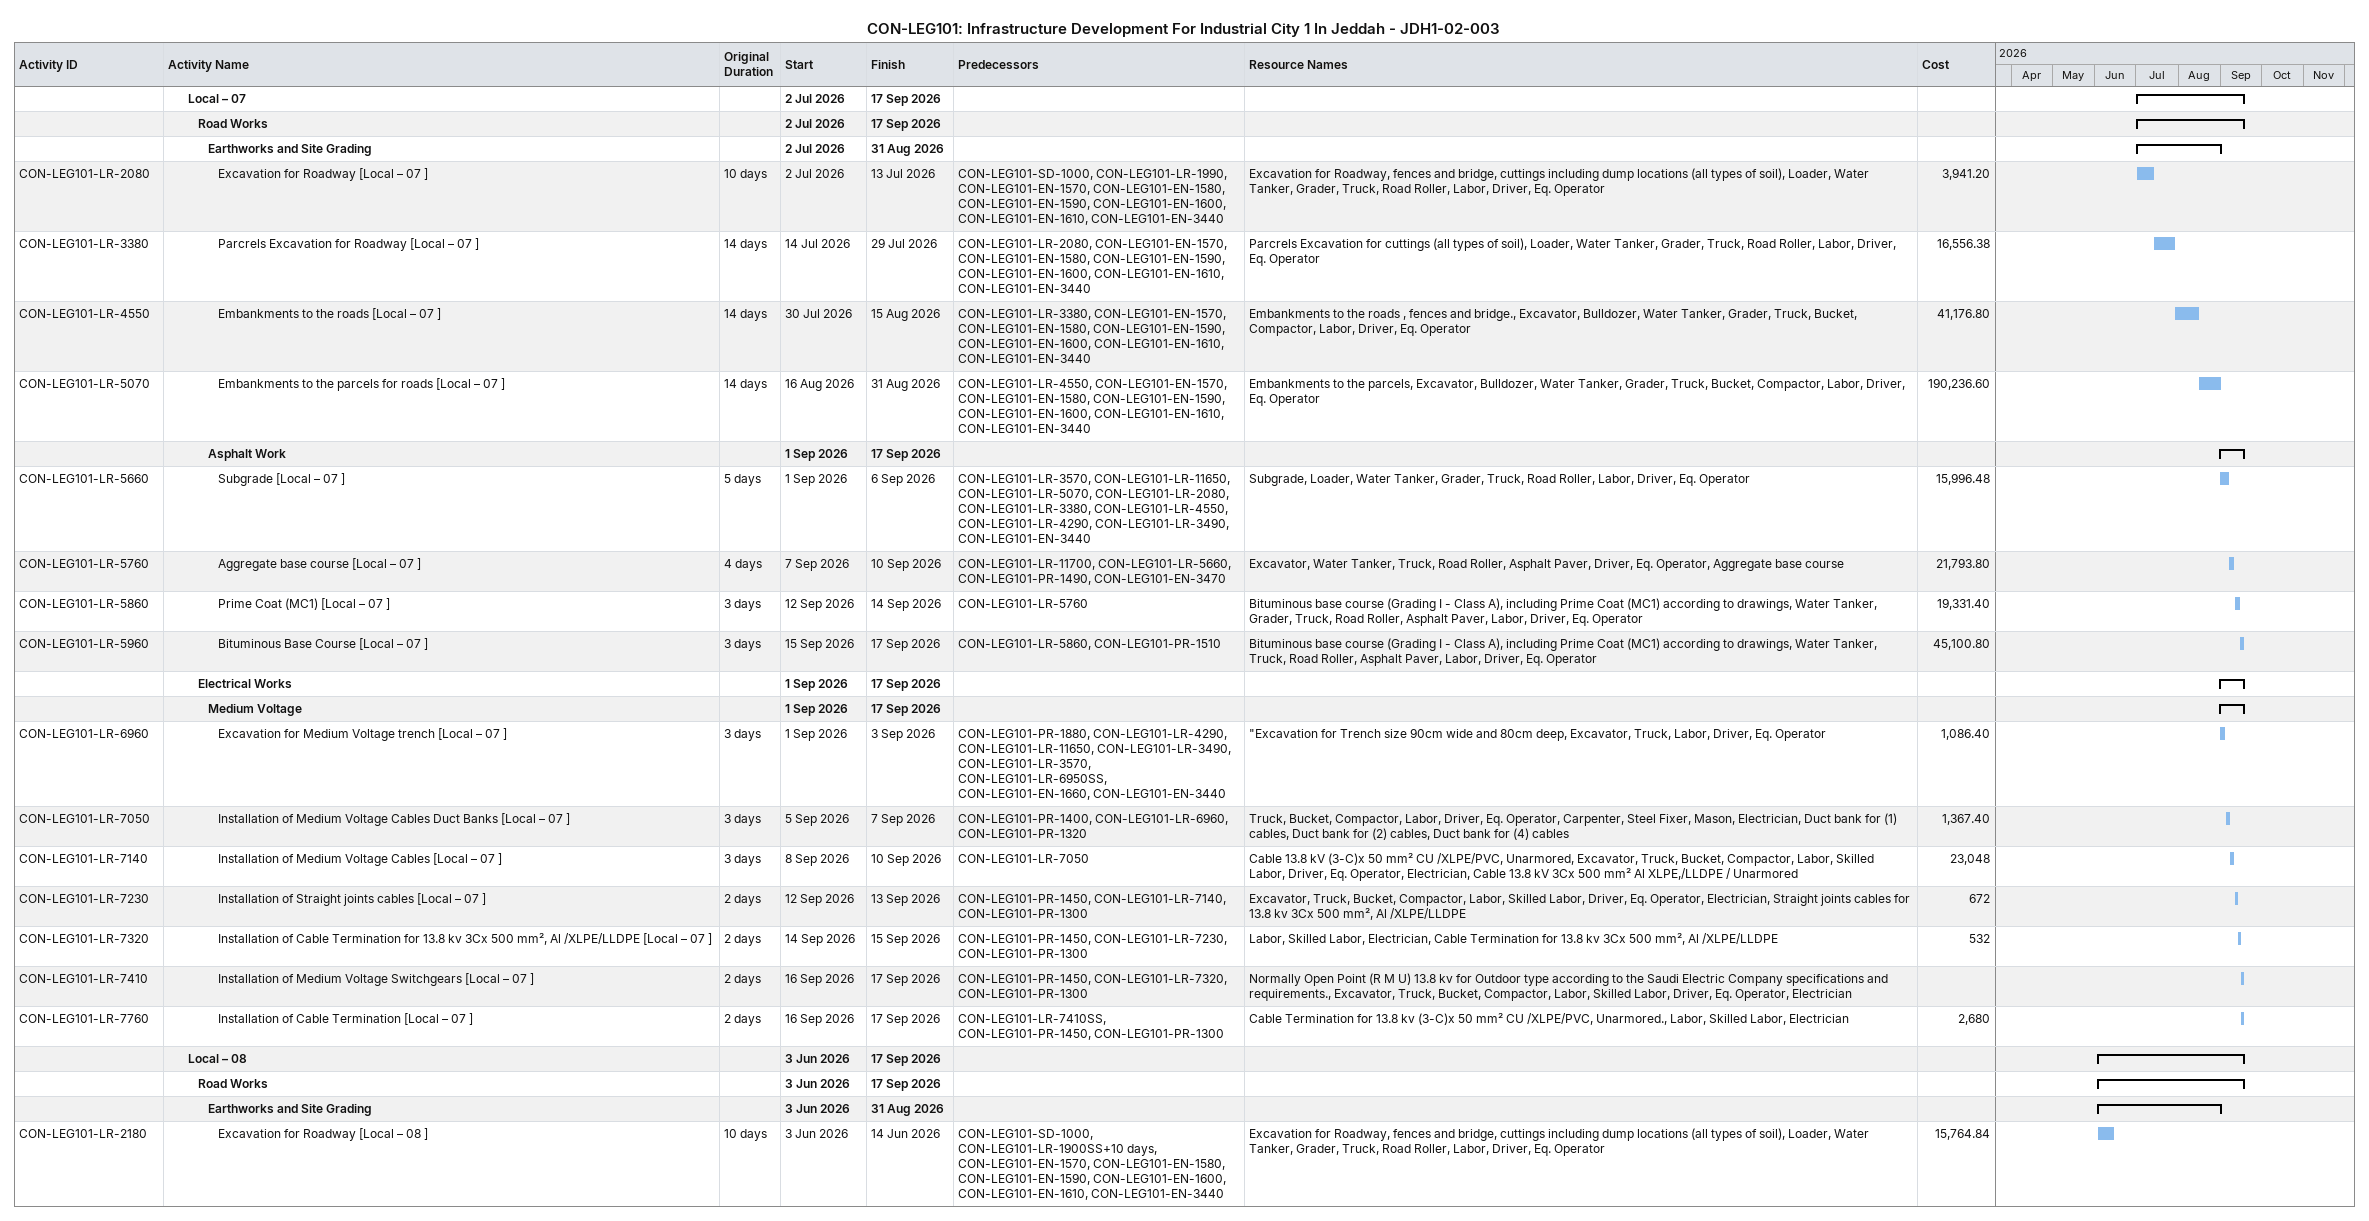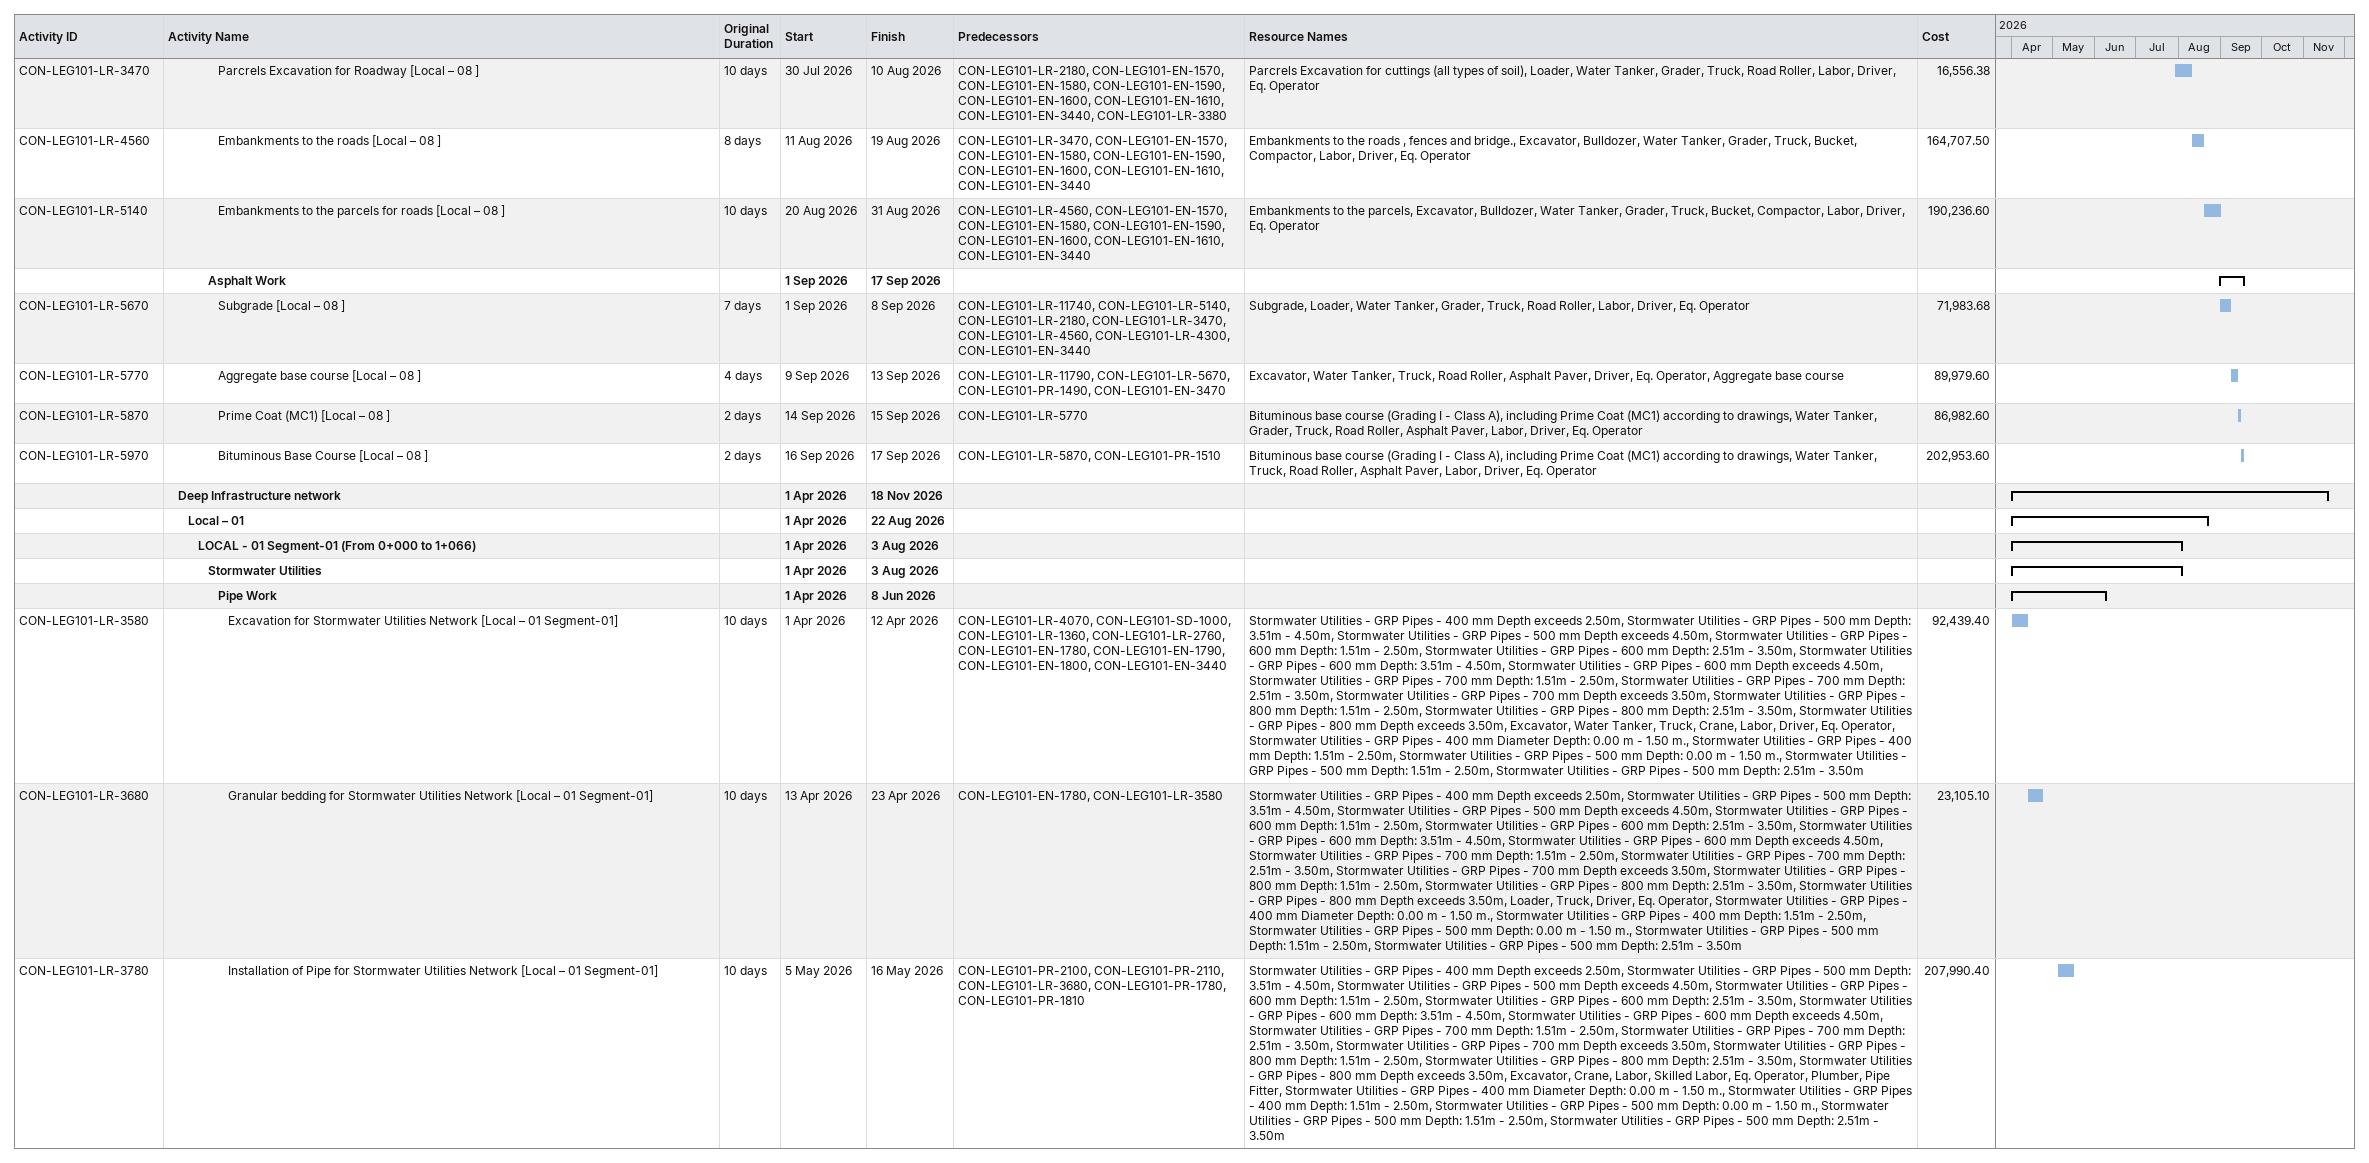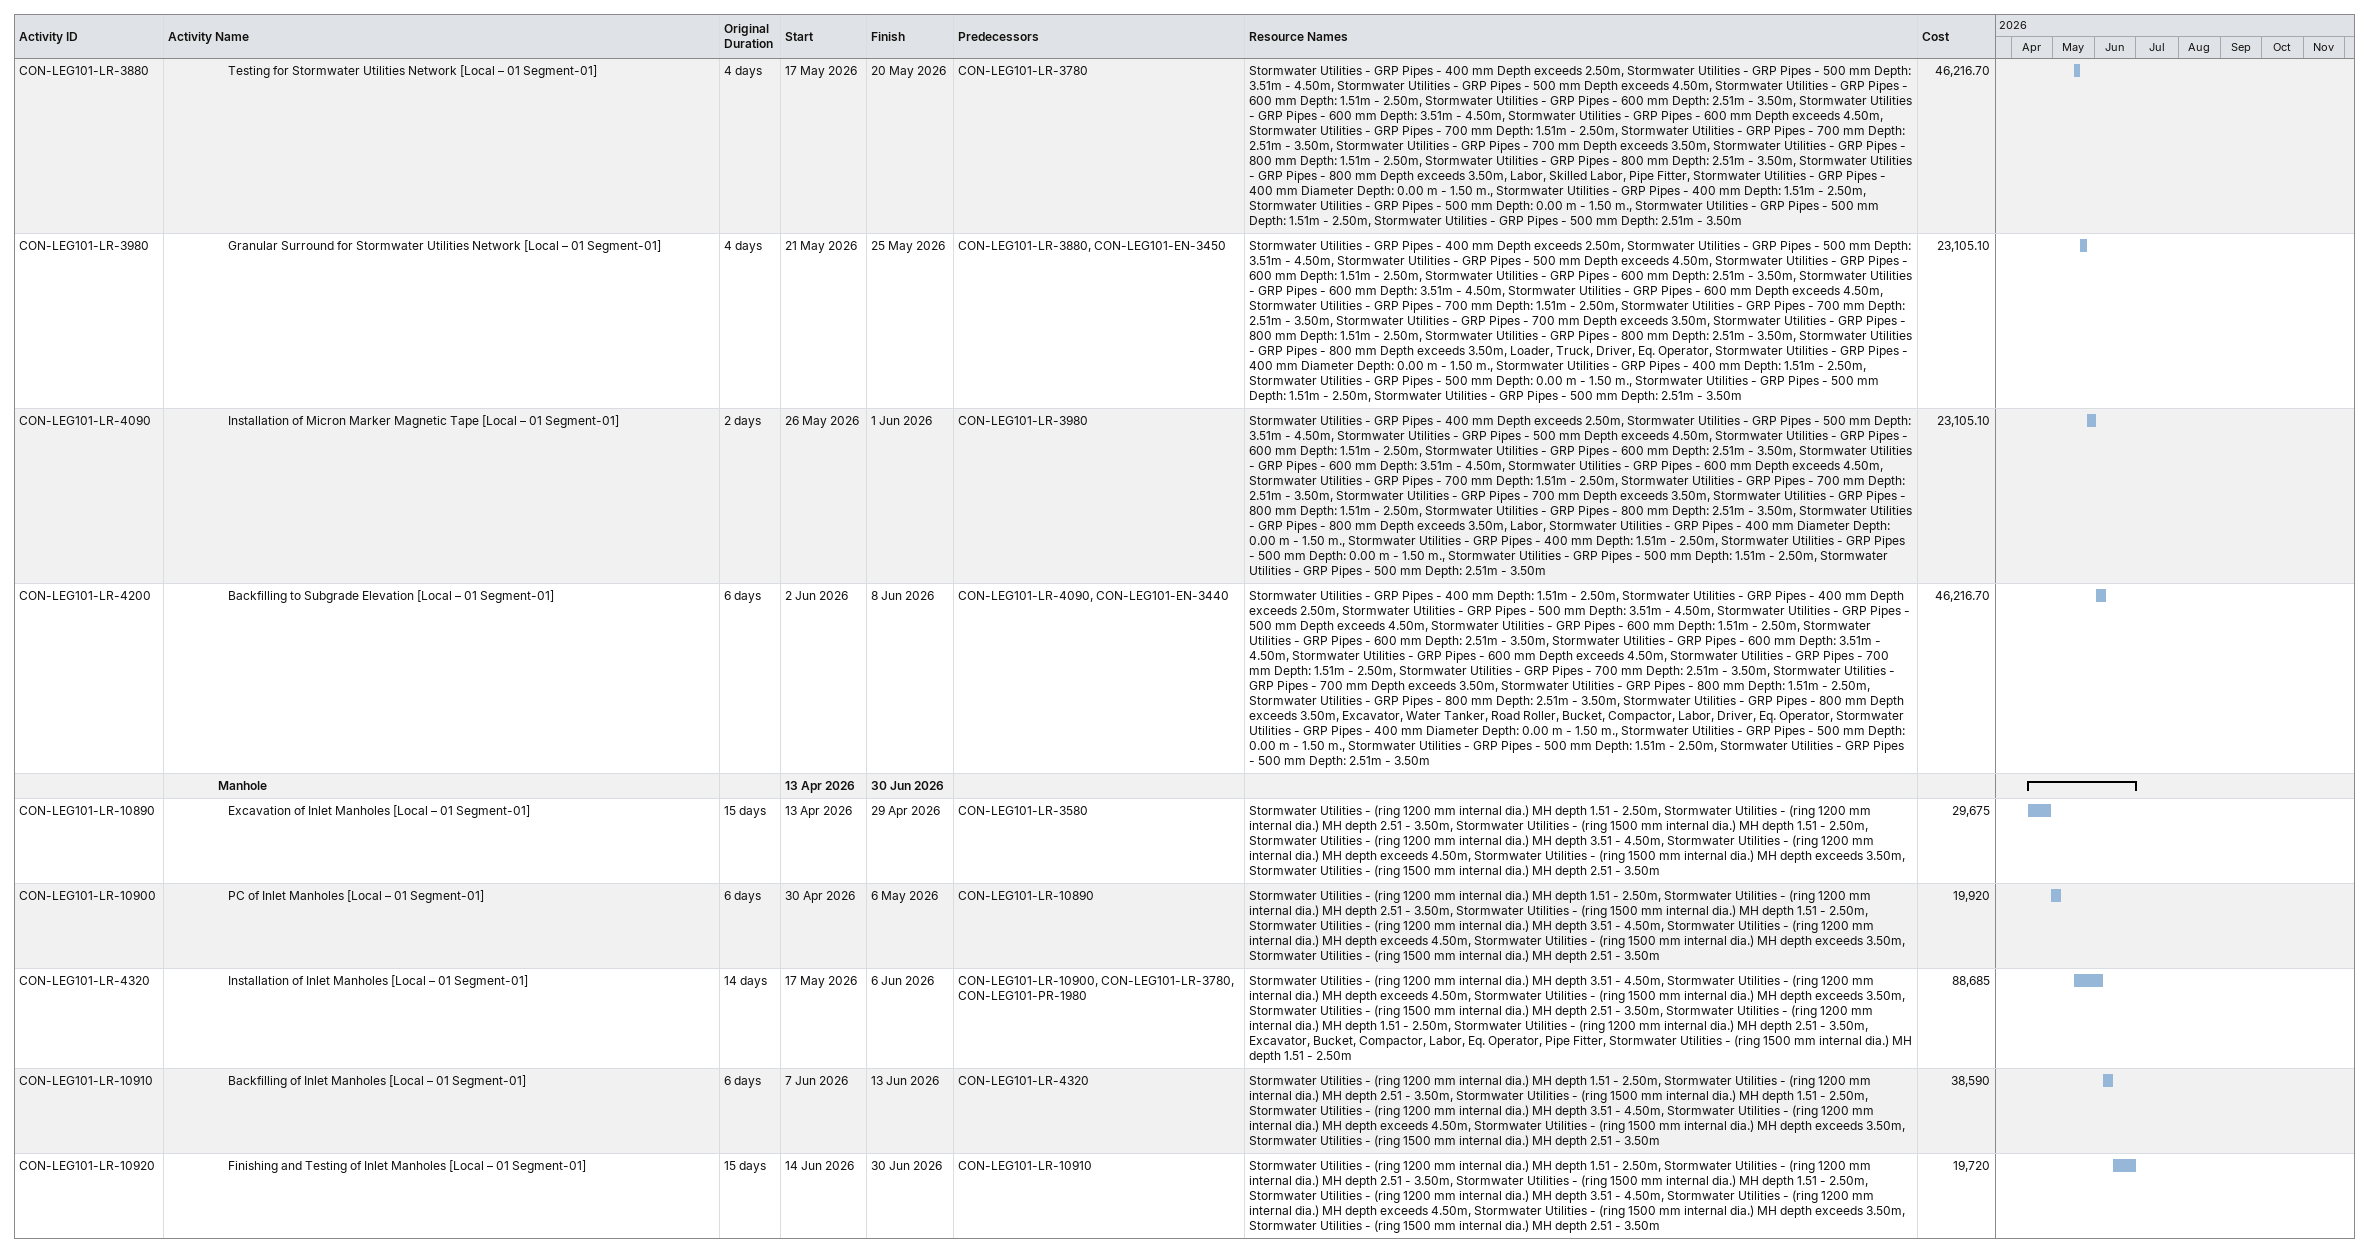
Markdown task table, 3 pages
CON-LEG101: Infrastructure Development For Industrial City 1 In Jeddah - JDH1-02-003

| ID | Level | Task | Original duration | Start | Finish | Predecessors | Resources | Cost |
|---|---|---|---|---|---|---|---|---|
|  | 3 | **Local – 07** |  | 2026-07-02 | 2026-09-17 |  |  |  |
|  | 4 | **Road Works** |  | 2026-07-02 | 2026-09-17 |  |  |  |
|  | 5 | **Earthworks and Site Grading** |  | 2026-07-02 | 2026-08-31 |  |  |  |
| CON-LEG101-LR-2080 | 6 | Excavation for Roadway [Local – 07 ] | 10d | 2026-07-02 | 2026-07-13 | CON-LEG101-SD-1000, CON-LEG101-LR-1990, CON-LEG101-EN-1570, CON-LEG101-EN-1580, CON-LEG101-EN-1590, CON-LEG101-EN-1600, CON-LEG101-EN-1610, CON-LEG101-EN-3440 | Excavation for Roadway, fences and bridge, cuttings including dump locations (all types of soil), Loader, Water Tanker, Grader, Truck, Road Roller, Labor, Driver, Eq. Operator | 3941.20 |
| CON-LEG101-LR-3380 | 6 | Parcrels Excavation for Roadway [Local – 07 ] | 14d | 2026-07-14 | 2026-07-29 | CON-LEG101-LR-2080, CON-LEG101-EN-1570, CON-LEG101-EN-1580, CON-LEG101-EN-1590, CON-LEG101-EN-1600, CON-LEG101-EN-1610, CON-LEG101-EN-3440 | Parcrels Excavation for cuttings (all types of soil), Loader, Water Tanker, Grader, Truck, Road Roller, Labor, Driver, Eq. Operator | 16556.38 |
| CON-LEG101-LR-4550 | 6 | Embankments to the roads [Local – 07 ] | 14d | 2026-07-30 | 2026-08-15 | CON-LEG101-LR-3380, CON-LEG101-EN-1570, CON-LEG101-EN-1580, CON-LEG101-EN-1590, CON-LEG101-EN-1600, CON-LEG101-EN-1610, CON-LEG101-EN-3440 | Embankments to the roads , fences and bridge., Excavator, Bulldozer, Water Tanker, Grader, Truck, Bucket, Compactor, Labor, Driver, Eq. Operator | 41176.80 |
| CON-LEG101-LR-5070 | 6 | Embankments to the parcels for roads [Local – 07 ] | 14d | 2026-08-16 | 2026-08-31 | CON-LEG101-LR-4550, CON-LEG101-EN-1570, CON-LEG101-EN-1580, CON-LEG101-EN-1590, CON-LEG101-EN-1600, CON-LEG101-EN-1610, CON-LEG101-EN-3440 | Embankments to the parcels, Excavator, Bulldozer, Water Tanker, Grader, Truck, Bucket, Compactor, Labor, Driver, Eq. Operator | 190236.60 |
|  | 5 | **Asphalt Work** |  | 2026-09-01 | 2026-09-17 |  |  |  |
| CON-LEG101-LR-5660 | 6 | Subgrade [Local – 07 ] | 5d | 2026-09-01 | 2026-09-06 | CON-LEG101-LR-3570, CON-LEG101-LR-11650, CON-LEG101-LR-5070, CON-LEG101-LR-2080, CON-LEG101-LR-3380, CON-LEG101-LR-4550, CON-LEG101-LR-4290, CON-LEG101-LR-3490, CON-LEG101-EN-3440 | Subgrade, Loader, Water Tanker, Grader, Truck, Road Roller, Labor, Driver, Eq. Operator | 15996.48 |
| CON-LEG101-LR-5760 | 6 | Aggregate base course [Local – 07 ] | 4d | 2026-09-07 | 2026-09-10 | CON-LEG101-LR-11700, CON-LEG101-LR-5660, CON-LEG101-PR-1490, CON-LEG101-EN-3470 | Excavator, Water Tanker, Truck, Road Roller, Asphalt Paver, Driver, Eq. Operator, Aggregate base course | 21793.80 |
| CON-LEG101-LR-5860 | 6 | Prime Coat (MC1) [Local – 07 ] | 3d | 2026-09-12 | 2026-09-14 | CON-LEG101-LR-5760 | Bituminous base course (Grading I - Class A), including Prime Coat (MC1) according to drawings, Water Tanker, Grader, Truck, Road Roller, Asphalt Paver, Labor, Driver, Eq. Operator | 19331.40 |
| CON-LEG101-LR-5960 | 6 | Bituminous Base Course [Local – 07 ] | 3d | 2026-09-15 | 2026-09-17 | CON-LEG101-LR-5860, CON-LEG101-PR-1510 | Bituminous base course (Grading I - Class A), including Prime Coat (MC1) according to drawings, Water Tanker, Truck, Road Roller, Asphalt Paver, Labor, Driver, Eq. Operator | 45100.80 |
|  | 4 | **Electrical Works** |  | 2026-09-01 | 2026-09-17 |  |  |  |
|  | 5 | **Medium Voltage** |  | 2026-09-01 | 2026-09-17 |  |  |  |
| CON-LEG101-LR-6960 | 6 | Excavation for Medium Voltage trench [Local – 07 ] | 3d | 2026-09-01 | 2026-09-03 | CON-LEG101-PR-1880, CON-LEG101-LR-4290, CON-LEG101-LR-11650, CON-LEG101-LR-3490, CON-LEG101-LR-3570, CON-LEG101-LR-6950SS, CON-LEG101-EN-1660, CON-LEG101-EN-3440 | "Excavation for Trench size 90cm wide and 80cm deep, Excavator, Truck, Labor, Driver, Eq. Operator | 1086.40 |
| CON-LEG101-LR-7050 | 6 | Installation of Medium Voltage Cables Duct Banks [Local – 07 ] | 3d | 2026-09-05 | 2026-09-07 | CON-LEG101-PR-1400, CON-LEG101-LR-6960, CON-LEG101-PR-1320 | Truck, Bucket, Compactor, Labor, Driver, Eq. Operator, Carpenter, Steel Fixer, Mason, Electrician, Duct bank for (1) cables, Duct bank for (2) cables, Duct bank for (4) cables | 1367.40 |
| CON-LEG101-LR-7140 | 6 | Installation of Medium Voltage Cables [Local – 07 ] | 3d | 2026-09-08 | 2026-09-10 | CON-LEG101-LR-7050 | Cable 13.8 kV (3-C)x 50 mm² CU /XLPE/PVC, Unarmored, Excavator, Truck, Bucket, Compactor, Labor, Skilled Labor, Driver, Eq. Operator, Electrician, Cable 13.8 kV 3Cx 500 mm² Al XLPE,/LLDPE / Unarmored | 23048 |
| CON-LEG101-LR-7230 | 6 | Installation of Straight joints cables [Local – 07 ] | 2d | 2026-09-12 | 2026-09-13 | CON-LEG101-PR-1450, CON-LEG101-LR-7140, CON-LEG101-PR-1300 | Excavator, Truck, Bucket, Compactor, Labor, Skilled Labor, Driver, Eq. Operator, Electrician, Straight joints cables for 13.8 kv 3Cx 500 mm², Al /XLPE/LLDPE | 672 |
| CON-LEG101-LR-7320 | 6 | Installation of Cable Termination for 13.8 kv 3Cx 500 mm², Al /XLPE/LLDPE [Local – 07 ] | 2d | 2026-09-14 | 2026-09-15 | CON-LEG101-PR-1450, CON-LEG101-LR-7230, CON-LEG101-PR-1300 | Labor, Skilled Labor, Electrician, Cable Termination for 13.8 kv 3Cx 500 mm², Al /XLPE/LLDPE | 532 |
| CON-LEG101-LR-7410 | 6 | Installation of Medium Voltage Switchgears [Local – 07 ] | 2d | 2026-09-16 | 2026-09-17 | CON-LEG101-PR-1450, CON-LEG101-LR-7320, CON-LEG101-PR-1300 | Normally Open Point (R M U) 13.8 kv for Outdoor type according to the Saudi Electric Company specifications and requirements., Excavator, Truck, Bucket, Compactor, Labor, Skilled Labor, Driver, Eq. Operator, Electrician |  |
| CON-LEG101-LR-7760 | 6 | Installation of Cable Termination [Local – 07 ] | 2d | 2026-09-16 | 2026-09-17 | CON-LEG101-LR-7410SS, CON-LEG101-PR-1450, CON-LEG101-PR-1300 | Cable Termination for 13.8 kv (3-C)x 50 mm² CU /XLPE/PVC, Unarmored., Labor, Skilled Labor, Electrician | 2680 |
|  | 3 | **Local – 08** |  | 2026-06-03 | 2026-09-17 |  |  |  |
|  | 4 | **Road Works** |  | 2026-06-03 | 2026-09-17 |  |  |  |
|  | 5 | **Earthworks and Site Grading** |  | 2026-06-03 | 2026-08-31 |  |  |  |
| CON-LEG101-LR-2180 | 6 | Excavation for Roadway [Local – 08 ] | 10d | 2026-06-03 | 2026-06-14 | CON-LEG101-SD-1000, CON-LEG101-LR-1900SS+10d, CON-LEG101-EN-1570, CON-LEG101-EN-1580, CON-LEG101-EN-1590, CON-LEG101-EN-1600, CON-LEG101-EN-1610, CON-LEG101-EN-3440 | Excavation for Roadway, fences and bridge, cuttings including dump locations (all types of soil), Loader, Water Tanker, Grader, Truck, Road Roller, Labor, Driver, Eq. Operator | 15764.84 |
| CON-LEG101-LR-3470 | 6 | Parcrels Excavation for Roadway [Local – 08 ] | 10d | 2026-07-30 | 2026-08-10 | CON-LEG101-LR-2180, CON-LEG101-EN-1570, CON-LEG101-EN-1580, CON-LEG101-EN-1590, CON-LEG101-EN-1600, CON-LEG101-EN-1610, CON-LEG101-EN-3440, CON-LEG101-LR-3380 | Parcrels Excavation for cuttings (all types of soil), Loader, Water Tanker, Grader, Truck, Road Roller, Labor, Driver, Eq. Operator | 16556.38 |
| CON-LEG101-LR-4560 | 6 | Embankments to the roads [Local – 08 ] | 8d | 2026-08-11 | 2026-08-19 | CON-LEG101-LR-3470, CON-LEG101-EN-1570, CON-LEG101-EN-1580, CON-LEG101-EN-1590, CON-LEG101-EN-1600, CON-LEG101-EN-1610, CON-LEG101-EN-3440 | Embankments to the roads , fences and bridge., Excavator, Bulldozer, Water Tanker, Grader, Truck, Bucket, Compactor, Labor, Driver, Eq. Operator | 164707.50 |
| CON-LEG101-LR-5140 | 6 | Embankments to the parcels for roads [Local – 08 ] | 10d | 2026-08-20 | 2026-08-31 | CON-LEG101-LR-4560, CON-LEG101-EN-1570, CON-LEG101-EN-1580, CON-LEG101-EN-1590, CON-LEG101-EN-1600, CON-LEG101-EN-1610, CON-LEG101-EN-3440 | Embankments to the parcels, Excavator, Bulldozer, Water Tanker, Grader, Truck, Bucket, Compactor, Labor, Driver, Eq. Operator | 190236.60 |
|  | 5 | **Asphalt Work** |  | 2026-09-01 | 2026-09-17 |  |  |  |
| CON-LEG101-LR-5670 | 6 | Subgrade [Local – 08 ] | 7d | 2026-09-01 | 2026-09-08 | CON-LEG101-LR-11740, CON-LEG101-LR-5140, CON-LEG101-LR-2180, CON-LEG101-LR-3470, CON-LEG101-LR-4560, CON-LEG101-LR-4300, CON-LEG101-EN-3440 | Subgrade, Loader, Water Tanker, Grader, Truck, Road Roller, Labor, Driver, Eq. Operator | 71983.68 |
| CON-LEG101-LR-5770 | 6 | Aggregate base course [Local – 08 ] | 4d | 2026-09-09 | 2026-09-13 | CON-LEG101-LR-11790, CON-LEG101-LR-5670, CON-LEG101-PR-1490, CON-LEG101-EN-3470 | Excavator, Water Tanker, Truck, Road Roller, Asphalt Paver, Driver, Eq. Operator, Aggregate base course | 89979.60 |
| CON-LEG101-LR-5870 | 6 | Prime Coat (MC1) [Local – 08 ] | 2d | 2026-09-14 | 2026-09-15 | CON-LEG101-LR-5770 | Bituminous base course (Grading I - Class A), including Prime Coat (MC1) according to drawings, Water Tanker, Grader, Truck, Road Roller, Asphalt Paver, Labor, Driver, Eq. Operator | 86982.60 |
| CON-LEG101-LR-5970 | 6 | Bituminous Base Course [Local – 08 ] | 2d | 2026-09-16 | 2026-09-17 | CON-LEG101-LR-5870, CON-LEG101-PR-1510 | Bituminous base course (Grading I - Class A), including Prime Coat (MC1) according to drawings, Water Tanker, Truck, Road Roller, Asphalt Paver, Labor, Driver, Eq. Operator | 202953.60 |
|  | 2 | **Deep Infrastructure network** |  | 2026-04-01 | 2026-11-18 |  |  |  |
|  | 3 | **Local – 01** |  | 2026-04-01 | 2026-08-22 |  |  |  |
|  | 4 | **LOCAL - 01 Segment-01 (From 0+000 to 1+066)** |  | 2026-04-01 | 2026-08-03 |  |  |  |
|  | 5 | **Stormwater Utilities** |  | 2026-04-01 | 2026-08-03 |  |  |  |
|  | 6 | **Pipe Work** |  | 2026-04-01 | 2026-06-08 |  |  |  |
| CON-LEG101-LR-3580 | 7 | Excavation for Stormwater Utilities Network [Local – 01 Segment-01] | 10d | 2026-04-01 | 2026-04-12 | CON-LEG101-LR-4070, CON-LEG101-SD-1000, CON-LEG101-LR-1360, CON-LEG101-LR-2760, CON-LEG101-EN-1780, CON-LEG101-EN-1790, CON-LEG101-EN-1800, CON-LEG101-EN-3440 | Stormwater Utilities - GRP Pipes - 400 mm Depth exceeds 2.50m, Stormwater Utilities - GRP Pipes - 500 mm Depth: 3.51m - 4.50m, Stormwater Utilities - GRP Pipes - 500 mm Depth exceeds 4.50m, Stormwater Utilities - GRP Pipes - 600 mm Depth: 1.51m - 2.50m, Stormwater Utilities - GRP Pipes - 600 mm Depth: 2.51m - 3.50m, Stormwater Utilities - GRP Pipes - 600 mm Depth: 3.51m - 4.50m, Stormwater Utilities - GRP Pipes - 600 mm Depth exceeds 4.50m, Stormwater Utilities - GRP Pipes - 700 mm Depth: 1.51m - 2.50m, Stormwater Utilities - GRP Pipes - 700 mm Depth: 2.51m - 3.50m, Stormwater Utilities - GRP Pipes - 700 mm Depth exceeds 3.50m, Stormwater Utilities - GRP Pipes - 800 mm Depth: 1.51m - 2.50m, Stormwater Utilities - GRP Pipes - 800 mm Depth: 2.51m - 3.50m, Stormwater Utilities - GRP Pipes - 800 mm Depth exceeds 3.50m, Excavator, Water Tanker, Truck, Crane, Labor, Driver, Eq. Operator, Stormwater Utilities - GRP Pipes - 400 mm Diameter Depth: 0.00 m - 1.50 m., Stormwater Utilities - GRP Pipes - 400 mm Depth: 1.51m - 2.50m, Stormwater Utilities - GRP Pipes - 500 mm Depth: 0.00 m - 1.50 m., Stormwater Utilities - GRP Pipes - 500 mm Depth: 1.51m - 2.50m, Stormwater Utilities - GRP Pipes - 500 mm Depth: 2.51m - 3.50m | 92439.40 |
| CON-LEG101-LR-3680 | 7 | Granular bedding for Stormwater Utilities Network [Local – 01 Segment-01] | 10d | 2026-04-13 | 2026-04-23 | CON-LEG101-EN-1780, CON-LEG101-LR-3580 | Stormwater Utilities - GRP Pipes - 400 mm Depth exceeds 2.50m, Stormwater Utilities - GRP Pipes - 500 mm Depth: 3.51m - 4.50m, Stormwater Utilities - GRP Pipes - 500 mm Depth exceeds 4.50m, Stormwater Utilities - GRP Pipes - 600 mm Depth: 1.51m - 2.50m, Stormwater Utilities - GRP Pipes - 600 mm Depth: 2.51m - 3.50m, Stormwater Utilities - GRP Pipes - 600 mm Depth: 3.51m - 4.50m, Stormwater Utilities - GRP Pipes - 600 mm Depth exceeds 4.50m, Stormwater Utilities - GRP Pipes - 700 mm Depth: 1.51m - 2.50m, Stormwater Utilities - GRP Pipes - 700 mm Depth: 2.51m - 3.50m, Stormwater Utilities - GRP Pipes - 700 mm Depth exceeds 3.50m, Stormwater Utilities - GRP Pipes - 800 mm Depth: 1.51m - 2.50m, Stormwater Utilities - GRP Pipes - 800 mm Depth: 2.51m - 3.50m, Stormwater Utilities - GRP Pipes - 800 mm Depth exceeds 3.50m, Loader, Truck, Driver, Eq. Operator, Stormwater Utilities - GRP Pipes - 400 mm Diameter Depth: 0.00 m - 1.50 m., Stormwater Utilities - GRP Pipes - 400 mm Depth: 1.51m - 2.50m, Stormwater Utilities - GRP Pipes - 500 mm Depth: 0.00 m - 1.50 m., Stormwater Utilities - GRP Pipes - 500 mm Depth: 1.51m - 2.50m, Stormwater Utilities - GRP Pipes - 500 mm Depth: 2.51m - 3.50m | 23105.10 |
| CON-LEG101-LR-3780 | 7 | Installation of Pipe for Stormwater Utilities Network [Local – 01 Segment-01] | 10d | 2026-05-05 | 2026-05-16 | CON-LEG101-PR-2100, CON-LEG101-PR-2110, CON-LEG101-LR-3680, CON-LEG101-PR-1780, CON-LEG101-PR-1810 | Stormwater Utilities - GRP Pipes - 400 mm Depth exceeds 2.50m, Stormwater Utilities - GRP Pipes - 500 mm Depth: 3.51m - 4.50m, Stormwater Utilities - GRP Pipes - 500 mm Depth exceeds 4.50m, Stormwater Utilities - GRP Pipes - 600 mm Depth: 1.51m - 2.50m, Stormwater Utilities - GRP Pipes - 600 mm Depth: 2.51m - 3.50m, Stormwater Utilities - GRP Pipes - 600 mm Depth: 3.51m - 4.50m, Stormwater Utilities - GRP Pipes - 600 mm Depth exceeds 4.50m, Stormwater Utilities - GRP Pipes - 700 mm Depth: 1.51m - 2.50m, Stormwater Utilities - GRP Pipes - 700 mm Depth: 2.51m - 3.50m, Stormwater Utilities - GRP Pipes - 700 mm Depth exceeds 3.50m, Stormwater Utilities - GRP Pipes - 800 mm Depth: 1.51m - 2.50m, Stormwater Utilities - GRP Pipes - 800 mm Depth: 2.51m - 3.50m, Stormwater Utilities - GRP Pipes - 800 mm Depth exceeds 3.50m, Excavator, Crane, Labor, Skilled Labor, Eq. Operator, Plumber, Pipe Fitter, Stormwater Utilities - GRP Pipes - 400 mm Diameter Depth: 0.00 m - 1.50 m., Stormwater Utilities - GRP Pipes - 400 mm Depth: 1.51m - 2.50m, Stormwater Utilities - GRP Pipes - 500 mm Depth: 0.00 m - 1.50 m., Stormwater Utilities - GRP Pipes - 500 mm Depth: 1.51m - 2.50m, Stormwater Utilities - GRP Pipes - 500 mm Depth: 2.51m - 3.50m | 207990.40 |
| CON-LEG101-LR-3880 | 7 | Testing for Stormwater Utilities Network [Local – 01 Segment-01] | 4d | 2026-05-17 | 2026-05-20 | CON-LEG101-LR-3780 | Stormwater Utilities - GRP Pipes - 400 mm Depth exceeds 2.50m, Stormwater Utilities - GRP Pipes - 500 mm Depth: 3.51m - 4.50m, Stormwater Utilities - GRP Pipes - 500 mm Depth exceeds 4.50m, Stormwater Utilities - GRP Pipes - 600 mm Depth: 1.51m - 2.50m, Stormwater Utilities - GRP Pipes - 600 mm Depth: 2.51m - 3.50m, Stormwater Utilities - GRP Pipes - 600 mm Depth: 3.51m - 4.50m, Stormwater Utilities - GRP Pipes - 600 mm Depth exceeds 4.50m, Stormwater Utilities - GRP Pipes - 700 mm Depth: 1.51m - 2.50m, Stormwater Utilities - GRP Pipes - 700 mm Depth: 2.51m - 3.50m, Stormwater Utilities - GRP Pipes - 700 mm Depth exceeds 3.50m, Stormwater Utilities - GRP Pipes - 800 mm Depth: 1.51m - 2.50m, Stormwater Utilities - GRP Pipes - 800 mm Depth: 2.51m - 3.50m, Stormwater Utilities - GRP Pipes - 800 mm Depth exceeds 3.50m, Labor, Skilled Labor, Pipe Fitter, Stormwater Utilities - GRP Pipes - 400 mm Diameter Depth: 0.00 m - 1.50 m., Stormwater Utilities - GRP Pipes - 400 mm Depth: 1.51m - 2.50m, Stormwater Utilities - GRP Pipes - 500 mm Depth: 0.00 m - 1.50 m., Stormwater Utilities - GRP Pipes - 500 mm Depth: 1.51m - 2.50m, Stormwater Utilities - GRP Pipes - 500 mm Depth: 2.51m - 3.50m | 46216.70 |
| CON-LEG101-LR-3980 | 7 | Granular Surround for Stormwater Utilities Network [Local – 01 Segment-01] | 4d | 2026-05-21 | 2026-05-25 | CON-LEG101-LR-3880, CON-LEG101-EN-3450 | Stormwater Utilities - GRP Pipes - 400 mm Depth exceeds 2.50m, Stormwater Utilities - GRP Pipes - 500 mm Depth: 3.51m - 4.50m, Stormwater Utilities - GRP Pipes - 500 mm Depth exceeds 4.50m, Stormwater Utilities - GRP Pipes - 600 mm Depth: 1.51m - 2.50m, Stormwater Utilities - GRP Pipes - 600 mm Depth: 2.51m - 3.50m, Stormwater Utilities - GRP Pipes - 600 mm Depth: 3.51m - 4.50m, Stormwater Utilities - GRP Pipes - 600 mm Depth exceeds 4.50m, Stormwater Utilities - GRP Pipes - 700 mm Depth: 1.51m - 2.50m, Stormwater Utilities - GRP Pipes - 700 mm Depth: 2.51m - 3.50m, Stormwater Utilities - GRP Pipes - 700 mm Depth exceeds 3.50m, Stormwater Utilities - GRP Pipes - 800 mm Depth: 1.51m - 2.50m, Stormwater Utilities - GRP Pipes - 800 mm Depth: 2.51m - 3.50m, Stormwater Utilities - GRP Pipes - 800 mm Depth exceeds 3.50m, Loader, Truck, Driver, Eq. Operator, Stormwater Utilities - GRP Pipes - 400 mm Diameter Depth: 0.00 m - 1.50 m., Stormwater Utilities - GRP Pipes - 400 mm Depth: 1.51m - 2.50m, Stormwater Utilities - GRP Pipes - 500 mm Depth: 0.00 m - 1.50 m., Stormwater Utilities - GRP Pipes - 500 mm Depth: 1.51m - 2.50m, Stormwater Utilities - GRP Pipes - 500 mm Depth: 2.51m - 3.50m | 23105.10 |
| CON-LEG101-LR-4090 | 7 | Installation of Micron Marker Magnetic Tape [Local – 01 Segment-01] | 2d | 2026-05-26 | 2026-06-01 | CON-LEG101-LR-3980 | Stormwater Utilities - GRP Pipes - 400 mm Depth exceeds 2.50m, Stormwater Utilities - GRP Pipes - 500 mm Depth: 3.51m - 4.50m, Stormwater Utilities - GRP Pipes - 500 mm Depth exceeds 4.50m, Stormwater Utilities - GRP Pipes - 600 mm Depth: 1.51m - 2.50m, Stormwater Utilities - GRP Pipes - 600 mm Depth: 2.51m - 3.50m, Stormwater Utilities - GRP Pipes - 600 mm Depth: 3.51m - 4.50m, Stormwater Utilities - GRP Pipes - 600 mm Depth exceeds 4.50m, Stormwater Utilities - GRP Pipes - 700 mm Depth: 1.51m - 2.50m, Stormwater Utilities - GRP Pipes - 700 mm Depth: 2.51m - 3.50m, Stormwater Utilities - GRP Pipes - 700 mm Depth exceeds 3.50m, Stormwater Utilities - GRP Pipes - 800 mm Depth: 1.51m - 2.50m, Stormwater Utilities - GRP Pipes - 800 mm Depth: 2.51m - 3.50m, Stormwater Utilities - GRP Pipes - 800 mm Depth exceeds 3.50m, Labor, Stormwater Utilities - GRP Pipes - 400 mm Diameter Depth: 0.00 m - 1.50 m., Stormwater Utilities - GRP Pipes - 400 mm Depth: 1.51m - 2.50m, Stormwater Utilities - GRP Pipes - 500 mm Depth: 0.00 m - 1.50 m., Stormwater Utilities - GRP Pipes - 500 mm Depth: 1.51m - 2.50m, Stormwater Utilities - GRP Pipes - 500 mm Depth: 2.51m - 3.50m | 23105.10 |
| CON-LEG101-LR-4200 | 7 | Backfilling to Subgrade Elevation [Local – 01 Segment-01] | 6d | 2026-06-02 | 2026-06-08 | CON-LEG101-LR-4090, CON-LEG101-EN-3440 | Stormwater Utilities - GRP Pipes - 400 mm Depth: 1.51m - 2.50m, Stormwater Utilities - GRP Pipes - 400 mm Depth exceeds 2.50m, Stormwater Utilities - GRP Pipes - 500 mm Depth: 3.51m - 4.50m, Stormwater Utilities - GRP Pipes - 500 mm Depth exceeds 4.50m, Stormwater Utilities - GRP Pipes - 600 mm Depth: 1.51m - 2.50m, Stormwater Utilities - GRP Pipes - 600 mm Depth: 2.51m - 3.50m, Stormwater Utilities - GRP Pipes - 600 mm Depth: 3.51m - 4.50m, Stormwater Utilities - GRP Pipes - 600 mm Depth exceeds 4.50m, Stormwater Utilities - GRP Pipes - 700 mm Depth: 1.51m - 2.50m, Stormwater Utilities - GRP Pipes - 700 mm Depth: 2.51m - 3.50m, Stormwater Utilities - GRP Pipes - 700 mm Depth exceeds 3.50m, Stormwater Utilities - GRP Pipes - 800 mm Depth: 1.51m - 2.50m, Stormwater Utilities - GRP Pipes - 800 mm Depth: 2.51m - 3.50m, Stormwater Utilities - GRP Pipes - 800 mm Depth exceeds 3.50m, Excavator, Water Tanker, Road Roller, Bucket, Compactor, Labor, Driver, Eq. Operator, Stormwater Utilities - GRP Pipes - 400 mm Diameter Depth: 0.00 m - 1.50 m., Stormwater Utilities - GRP Pipes - 500 mm Depth: 0.00 m - 1.50 m., Stormwater Utilities - GRP Pipes - 500 mm Depth: 1.51m - 2.50m, Stormwater Utilities - GRP Pipes - 500 mm Depth: 2.51m - 3.50m | 46216.70 |
|  | 6 | **Manhole** |  | 2026-04-13 | 2026-06-30 |  |  |  |
| CON-LEG101-LR-10890 | 7 | Excavation of Inlet Manholes [Local – 01 Segment-01] | 15d | 2026-04-13 | 2026-04-29 | CON-LEG101-LR-3580 | Stormwater Utilities - (ring 1200 mm internal dia.) MH depth 1.51 - 2.50m, Stormwater Utilities - (ring 1200 mm internal dia.) MH depth 2.51 - 3.50m, Stormwater Utilities - (ring 1500 mm internal dia.) MH depth 1.51 - 2.50m, Stormwater Utilities - (ring 1200 mm internal dia.) MH depth 3.51 - 4.50m, Stormwater Utilities - (ring 1200 mm internal dia.) MH depth exceeds 4.50m, Stormwater Utilities - (ring 1500 mm internal dia.) MH depth exceeds 3.50m, Stormwater Utilities - (ring 1500 mm internal dia.) MH depth 2.51 - 3.50m | 29675 |
| CON-LEG101-LR-10900 | 7 | PC of Inlet Manholes [Local – 01 Segment-01] | 6d | 2026-04-30 | 2026-05-06 | CON-LEG101-LR-10890 | Stormwater Utilities - (ring 1200 mm internal dia.) MH depth 1.51 - 2.50m, Stormwater Utilities - (ring 1200 mm internal dia.) MH depth 2.51 - 3.50m, Stormwater Utilities - (ring 1500 mm internal dia.) MH depth 1.51 - 2.50m, Stormwater Utilities - (ring 1200 mm internal dia.) MH depth 3.51 - 4.50m, Stormwater Utilities - (ring 1200 mm internal dia.) MH depth exceeds 4.50m, Stormwater Utilities - (ring 1500 mm internal dia.) MH depth exceeds 3.50m, Stormwater Utilities - (ring 1500 mm internal dia.) MH depth 2.51 - 3.50m | 19920 |
| CON-LEG101-LR-4320 | 7 | Installation of Inlet Manholes [Local – 01 Segment-01] | 14d | 2026-05-17 | 2026-06-06 | CON-LEG101-LR-10900, CON-LEG101-LR-3780, CON-LEG101-PR-1980 | Stormwater Utilities - (ring 1200 mm internal dia.) MH depth 3.51 - 4.50m, Stormwater Utilities - (ring 1200 mm internal dia.) MH depth exceeds 4.50m, Stormwater Utilities - (ring 1500 mm internal dia.) MH depth exceeds 3.50m, Stormwater Utilities - (ring 1500 mm internal dia.) MH depth 2.51 - 3.50m, Stormwater Utilities - (ring 1200 mm internal dia.) MH depth 1.51 - 2.50m, Stormwater Utilities - (ring 1200 mm internal dia.) MH depth 2.51 - 3.50m, Excavator, Bucket, Compactor, Labor, Eq. Operator, Pipe Fitter, Stormwater Utilities - (ring 1500 mm internal dia.) MH depth 1.51 - 2.50m | 88685 |
| CON-LEG101-LR-10910 | 7 | Backfilling of Inlet Manholes [Local – 01 Segment-01] | 6d | 2026-06-07 | 2026-06-13 | CON-LEG101-LR-4320 | Stormwater Utilities - (ring 1200 mm internal dia.) MH depth 1.51 - 2.50m, Stormwater Utilities - (ring 1200 mm internal dia.) MH depth 2.51 - 3.50m, Stormwater Utilities - (ring 1500 mm internal dia.) MH depth 1.51 - 2.50m, Stormwater Utilities - (ring 1200 mm internal dia.) MH depth 3.51 - 4.50m, Stormwater Utilities - (ring 1200 mm internal dia.) MH depth exceeds 4.50m, Stormwater Utilities - (ring 1500 mm internal dia.) MH depth exceeds 3.50m, Stormwater Utilities - (ring 1500 mm internal dia.) MH depth 2.51 - 3.50m | 38590 |
| CON-LEG101-LR-10920 | 7 | Finishing and Testing of Inlet Manholes [Local – 01 Segment-01] | 15d | 2026-06-14 | 2026-06-30 | CON-LEG101-LR-10910 | Stormwater Utilities - (ring 1200 mm internal dia.) MH depth 1.51 - 2.50m, Stormwater Utilities - (ring 1200 mm internal dia.) MH depth 2.51 - 3.50m, Stormwater Utilities - (ring 1500 mm internal dia.) MH depth 1.51 - 2.50m, Stormwater Utilities - (ring 1200 mm internal dia.) MH depth 3.51 - 4.50m, Stormwater Utilities - (ring 1200 mm internal dia.) MH depth exceeds 4.50m, Stormwater Utilities - (ring 1500 mm internal dia.) MH depth exceeds 3.50m, Stormwater Utilities - (ring 1500 mm internal dia.) MH depth 2.51 - 3.50m | 19720 |
